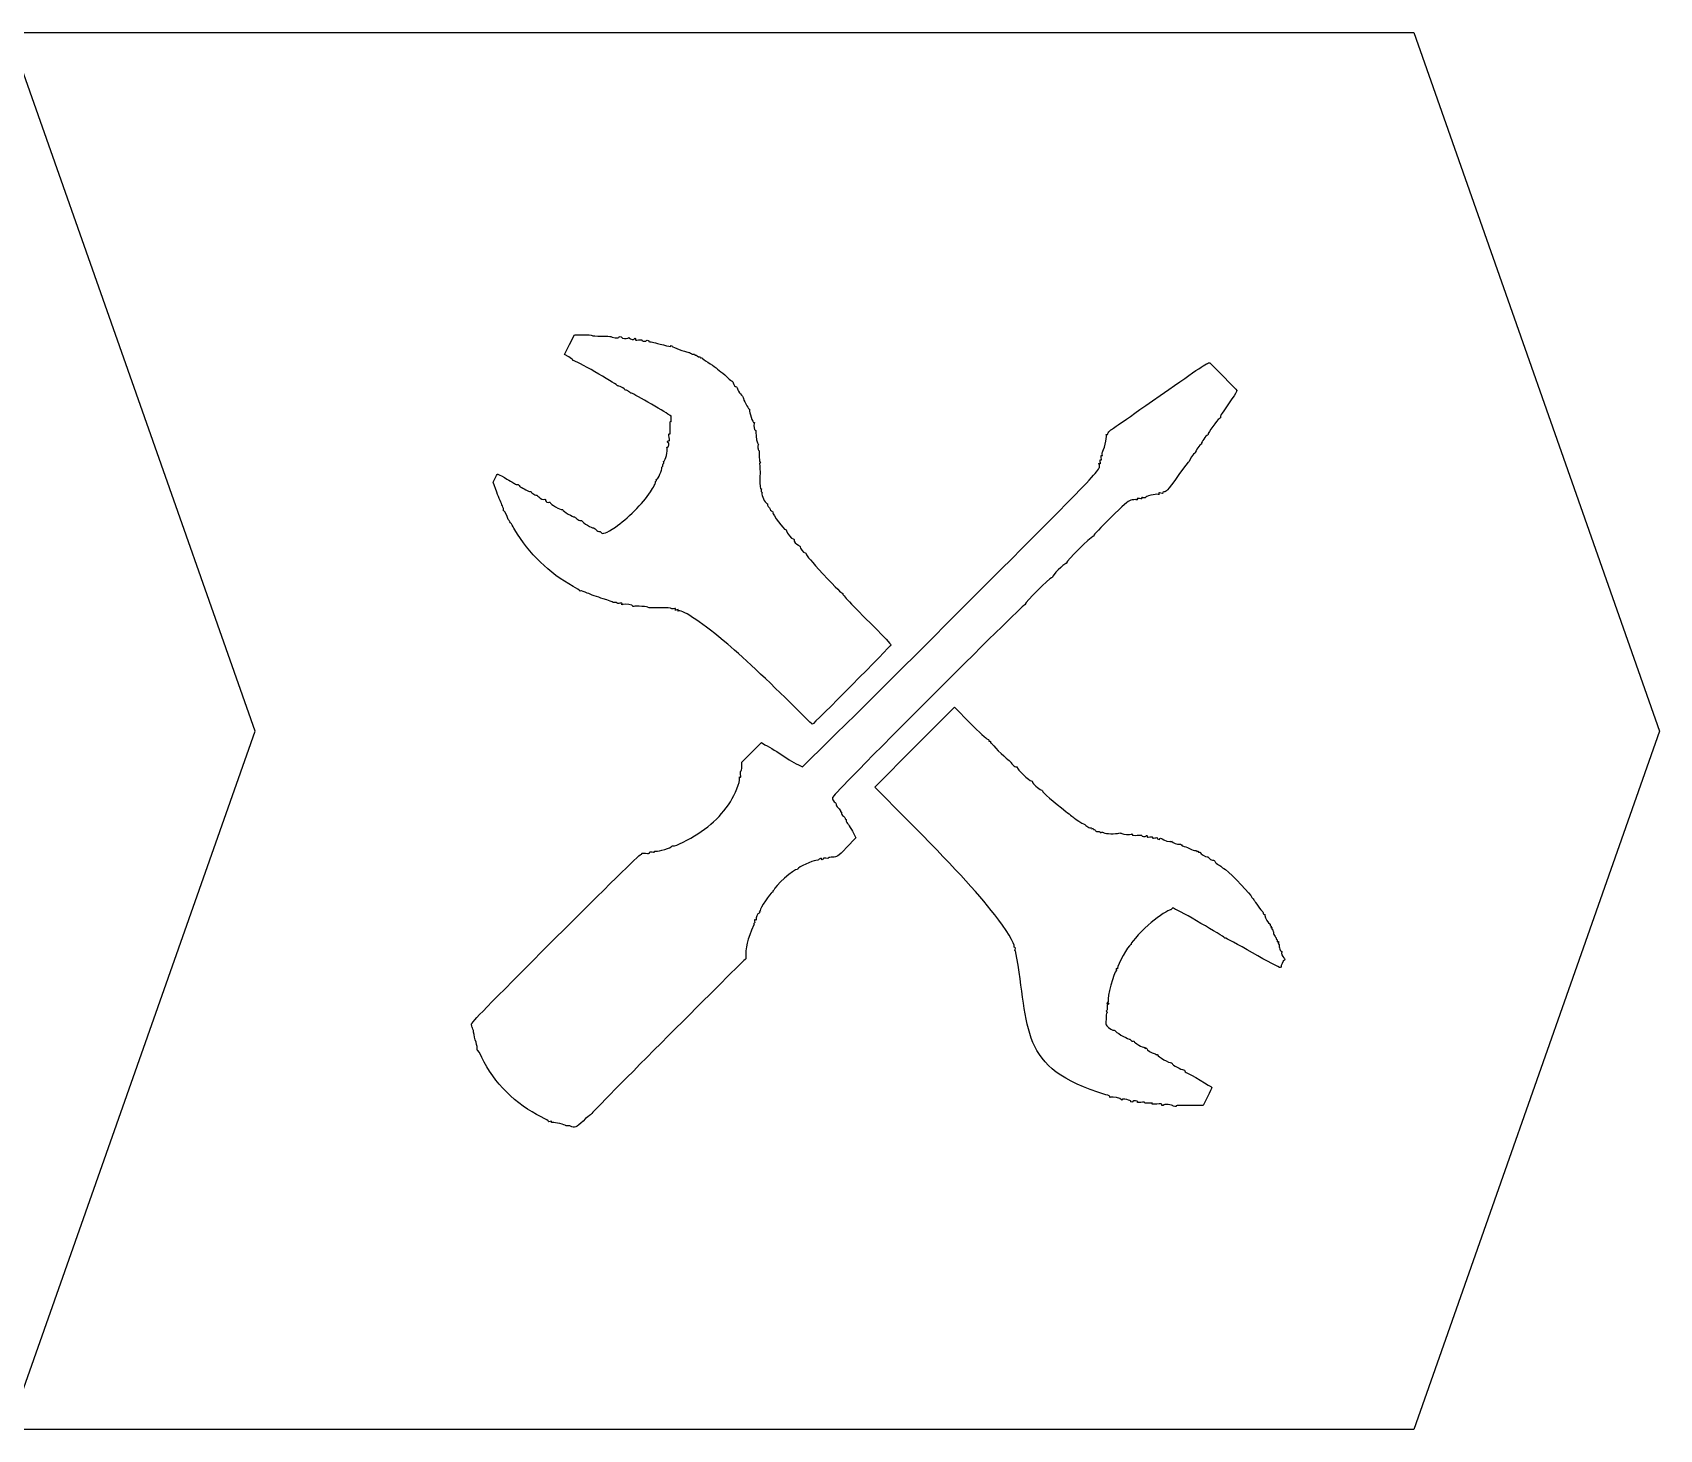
# Model space of a CAD drawing. Extents: x 13 to 404, y 38 to 269.
# Drawn here: x 272.5 to 358, y 117.3 to 190.7 of the extents above; entities that cross this region are included whole.
import ezdxf

# ---------------------------------------------------------------- set-up
doc = ezdxf.new("R2010")
doc.units = 0
doc.layers.add('Calque_1', color=7, linetype='CONTINUOUS')

msp = doc.modelspace()

# ---------------------------------------------------------------- linework, layer by layer
at = {"layer": 'Calque_1', "color": 5}
msp.add_lwpolyline([(345.08748, 117.32513), (271.32286, 117.32513), (284.22936, 154.01808), (271.32287, 190.71105), (345.08748, 190.71105), (357.99397, 154.01808)], close=True, dxfattribs=at)
at = {"layer": 'Calque_1', "color": 1}
for points in [[(300.70393, 173.67517), (300.49172, 173.79953), (300.75181, 174.31814), (301.0119, 174.83674), (301.45976, 174.83674)], [(296.92953, 166.55871), (296.73114, 167.08826), (296.83523, 167.29463)], [(312.80911, 155.04192), (312.80862, 155.04147)], [(318.45026, 149.38743), (316.77718, 151.07294), (318.86966, 153.16738), (320.96216, 155.26182), (321.79524, 154.42557)], [(309.79432, 152.13998), (309.79432, 152.37549), (310.31228, 152.89509), (310.83023, 153.41469), (311.00157, 153.29827)], [(315.71416, 148.54842), (315.79146, 148.39763), (315.29767, 147.89583)], [(332.44167, 134.33161), (332.44191, 134.33232)], [(334.25884, 134.80077), (334.0323, 134.33971), (333.31269, 134.34971)], [(300.80605, 133.25057), (300.80502, 133.25066)]]:
    msp.add_lwpolyline(points, dxfattribs=at)
for points in [[(301.45976, 174.83674), (301.70607, 174.83674), (301.91845, 174.81914), (301.93169, 174.79774)], [(301.93169, 174.79774), (301.94489, 174.77624), (302.16519, 174.76074), (302.42115, 174.76324)], [(302.42115, 174.76324), (302.67711, 174.76524), (302.89722, 174.75324), (302.91027, 174.73654)], [(302.91027, 174.73654), (302.95107, 174.68324), (303.33758, 174.64624), (303.33758, 174.69574)], [(303.33758, 174.69574), (303.33758, 174.75574), (303.46733, 174.75574), (303.48794, 174.69572)], [(303.48794, 174.69572), (303.51144, 174.62732), (303.73155, 174.60362), (303.80413, 174.66162)], [(303.80413, 174.66162), (303.84683, 174.69572), (303.87743, 174.69622), (303.89903, 174.66362)], [(303.89903, 174.66362), (303.94173, 174.59872), (304.14468, 174.54951), (304.14468, 174.60412)], [(304.14468, 174.60412), (304.14468, 174.62772), (304.16728, 174.64712), (304.19498, 174.64712)], [(304.21148, 174.59242), (304.18708, 174.55302), (304.23288, 174.54512), (304.37486, 174.56412)], [(304.19498, 174.64712), (304.22258, 174.64712), (304.22998, 174.62252), (304.21148, 174.59242)], [(304.37486, 174.56412), (304.48332, 174.57862), (304.5616, 174.57312), (304.5488, 174.55292)], [(304.5488, 174.55292), (304.536, 174.53222), (304.5883, 174.50602), (304.66498, 174.49482)], [(304.66498, 174.49482), (304.74168, 174.48352), (304.79361, 174.49182), (304.78039, 174.51322)], [(304.78039, 174.51322), (304.76719, 174.53462), (304.78939, 174.55212), (304.83039, 174.55212)], [(304.83039, 174.55212), (304.87109, 174.55212), (304.90439, 174.53422), (304.90439, 174.51252)], [(304.90439, 174.51252), (304.90439, 174.49082), (304.93109, 174.47092), (304.96369, 174.46852)], [(304.96369, 174.46852), (305.04729, 174.46152), (305.1998, 174.42562), (305.67468, 174.29716)], [(300.91615, 173.50253), (300.91615, 173.52913), (300.82065, 173.60677), (300.70393, 173.67517)], [(300.95625, 173.47913), (300.93415, 173.46543), (300.91615, 173.47613), (300.91615, 173.50253)], [(303.23066, 172.1887), (303.14876, 172.29421), (301.00602, 173.50989), (300.95625, 173.47913)], [(305.67468, 174.29716), (305.90252, 174.23556), (306.07752, 174.20356), (306.06359, 174.22616)], [(306.06359, 174.22616), (306.04959, 174.24876), (306.05859, 174.26716), (306.08459, 174.26716)], [(306.08459, 174.26716), (306.10999, 174.26716), (306.13799, 174.24816), (306.14679, 174.22486)], [(306.14679, 174.22486), (306.16499, 174.17606), (306.82805, 173.9291), (306.96976, 173.91829)], [(306.96976, 173.91829), (307.02196, 173.91429), (307.09417, 173.88309), (307.13019, 173.84899)], [(307.13019, 173.84899), (307.16619, 173.81479), (307.22489, 173.79809), (307.26075, 173.81189)], [(307.26075, 173.81189), (307.29655, 173.82569), (307.32585, 173.81262), (307.32585, 173.78289)], [(307.32585, 173.78289), (307.32585, 173.75329), (307.33905, 173.74229), (307.35525, 173.75839)], [(307.35525, 173.75839), (307.37135, 173.77449), (307.41595, 173.75639), (307.45405, 173.71839)], [(307.45405, 173.71839), (307.49225, 173.68019), (307.54305, 173.66119), (307.5671, 173.67599)], [(307.5671, 173.67599), (307.5911, 173.69079), (307.6108, 173.67899), (307.6108, 173.64989)], [(307.6108, 173.64989), (307.6108, 173.62069), (307.6322, 173.60999), (307.6583, 173.62619)], [(307.6583, 173.62619), (307.6844, 173.64229), (307.7058, 173.63619), (307.7058, 173.61149)], [(307.7058, 173.61149), (307.7058, 173.58729), (307.84429, 173.48647), (308.01357, 173.38747)], [(308.01357, 173.38747), (308.18285, 173.28847), (308.35911, 173.1733), (308.40527, 173.13152)], [(308.40527, 173.13152), (308.45137, 173.08972), (308.58484, 172.98098), (308.70172, 172.88982)], [(308.70172, 172.88982), (308.8186, 172.79872), (308.98502, 172.64929), (309.07155, 172.55789)], [(332.22102, 171.95863), (333.95442, 173.17307), (334.31424, 173.40712), (334.37296, 173.35839)], [(334.37296, 173.35839), (334.51158, 173.24334), (335.78989, 171.93922), (335.8033, 171.89917)], [(303.28996, 172.1461), (303.28996, 172.1275), (303.26326, 172.1467), (303.23066, 172.1887)], [(303.47988, 172.083), (303.37542, 172.1363), (303.28996, 172.1647), (303.28996, 172.1461)], [(303.66979, 171.9368), (303.66979, 171.9639), (303.58439, 172.0297), (303.47988, 172.083)], [(303.71549, 171.9157), (303.69039, 171.9001), (303.66979, 171.9097), (303.66979, 171.9368)], [(303.85002, 171.8591), (303.80122, 171.9057), (303.74065, 171.9312), (303.71549, 171.9157)], [(304.00605, 171.7599), (303.96905, 171.7679), (303.89885, 171.8125), (303.85002, 171.8591)], [(305.99623, 170.60293), (305.99623, 170.64843), (304.13009, 171.73329), (304.00605, 171.7599)], [(309.07155, 172.55789), (309.15805, 172.46649), (309.25269, 172.39171), (309.28182, 172.39171)], [(309.28182, 172.39171), (309.31092, 172.39171), (309.34042, 172.35331), (309.34732, 172.30631)], [(309.34732, 172.30631), (309.36322, 172.19835), (309.46175, 172.07705), (309.50961, 172.10663)], [(309.50961, 172.10663), (309.52961, 172.11893), (309.55801, 172.07063), (309.57271, 171.99928)], [(309.57271, 171.99928), (309.58741, 171.92788), (309.65951, 171.80458), (309.7328, 171.72525)], [(329.17873, 169.83493), (329.37613, 169.9663), (329.70111, 170.19315), (332.22102, 171.95863)], [(335.8033, 171.89917), (335.8113, 171.87667), (335.69332, 171.68134), (335.54217, 171.46506)], [(309.7328, 171.72525), (309.8061, 171.64585), (309.86651, 171.56045), (309.86705, 171.53533)], [(309.86705, 171.53533), (309.86905, 171.44373), (310.12724, 170.94364), (310.17255, 170.94364)], [(310.17255, 170.94364), (310.19815, 170.94364), (310.20875, 170.91654), (310.19595, 170.88324)], [(335.54217, 171.46506), (334.99062, 170.67588), (334.92958, 170.57977), (334.94688, 170.52785)], [(306.04373, 170.58733), (306.01763, 170.57123), (305.99623, 170.57833), (305.99623, 170.60293)], [(306.03363, 169.96667), (306.02043, 170.17254), (306.02763, 170.30565), (306.04993, 170.27035)], [(306.09053, 170.4121), (306.09088, 170.53655), (306.07273, 170.60519), (306.04373, 170.58733)], [(306.04993, 170.27035), (306.07503, 170.23075), (306.09013, 170.28335), (306.09053, 170.4121)], [(310.19595, 170.88324), (310.16325, 170.79814), (310.3877, 170.17625), (310.43541, 170.21957)], [(310.44441, 170.17157), (310.40811, 170.07045), (310.45671, 169.79695), (310.50561, 169.82718)], [(310.43541, 170.21957), (310.45691, 170.23917), (310.46111, 170.21757), (310.44441, 170.17157)], [(334.86718, 170.42289), (334.76551, 170.36849), (334.26437, 169.66407), (334.28322, 169.60206)], [(334.94688, 170.52785), (334.95688, 170.49885), (334.92068, 170.45155), (334.86718, 170.42289)], [(305.90123, 169.21041), (305.90123, 169.25651), (305.92323, 169.27361), (305.95623, 169.25331)], [(305.94013, 169.15761), (305.91873, 169.14441), (305.90123, 169.16811), (305.90123, 169.21041)], [(305.95623, 169.25331), (305.99643, 169.22841), (306.00293, 169.27941), (305.98053, 169.44287)], [(305.98053, 169.44287), (305.95863, 169.60323), (305.96503, 169.65703), (306.00353, 169.63327)], [(306.00353, 169.63327), (306.04233, 169.60927), (306.05063, 169.70147), (306.03363, 169.96667)], [(310.50561, 169.82718), (310.52481, 169.83908), (310.53951, 169.79068), (310.53841, 169.71958)], [(310.53841, 169.71958), (310.53441, 169.45418), (310.59581, 169.12491), (310.65707, 169.08608)], [(328.73643, 168.67393), (328.79743, 168.69873), (328.97923, 169.4563), (328.94532, 169.54464)], [(328.94532, 169.54464), (328.92302, 169.60284), (328.93022, 169.61864), (328.96832, 169.59514)], [(328.96832, 169.59514), (329.00292, 169.57374), (329.02402, 169.59314), (329.02442, 169.64674)], [(329.02442, 169.64674), (329.02477, 169.69404), (329.09422, 169.77866), (329.17873, 169.83493)], [(334.25462, 169.56646), (334.19572, 169.56646), (333.91262, 169.15657), (333.94746, 169.12173)], [(334.28322, 169.60206), (334.28922, 169.58256), (334.27622, 169.56646), (334.25462, 169.56646)], [(305.71559, 168.19894), (305.78429, 168.22184), (305.91075, 168.74975), (305.87473, 168.86325)], [(305.87473, 168.86325), (305.85573, 168.92305), (305.86203, 168.94985), (305.89083, 168.93195)], [(305.89083, 168.93195), (305.91683, 168.91595), (305.94733, 168.96545), (305.95853, 169.04221)], [(305.95853, 169.04221), (305.96983, 169.11891), (305.96153, 169.17083), (305.94013, 169.15761)], [(310.66927, 169.04518), (310.63957, 169.04475), (310.62697, 168.98478), (310.63907, 168.90202)], [(310.63907, 168.90202), (310.65057, 168.82372), (310.67477, 168.75958), (310.69277, 168.75958)], [(310.65707, 169.08608), (310.69187, 169.06398), (310.69737, 169.04558), (310.66927, 169.04518)], [(310.69277, 168.75958), (310.71077, 168.75958), (310.71967, 168.63821), (310.71247, 168.48987)], [(310.71247, 168.48987), (310.70447, 168.34153), (310.72267, 168.19197), (310.75127, 168.15752)], [(328.64913, 168.25735), (328.69083, 168.23165), (328.69783, 168.26335), (328.67553, 168.37443)], [(328.67553, 168.37443), (328.65393, 168.48248), (328.66083, 168.51689), (328.69933, 168.49308)], [(328.69933, 168.49308), (328.73593, 168.47048), (328.74513, 168.49213), (328.72743, 168.55968)], [(328.72743, 168.55968), (328.71303, 168.61468), (328.71693, 168.66614), (328.73643, 168.67393)], [(333.58815, 168.61685), (333.53865, 168.61685), (333.27175, 168.22829), (333.28655, 168.17767)], [(333.61895, 168.65245), (333.62495, 168.63285), (333.60995, 168.61685), (333.58815, 168.61685)], [(333.92846, 169.09163), (333.87326, 169.09163), (333.60277, 168.70776), (333.61895, 168.65245)], [(333.94746, 169.12173), (333.96396, 169.10523), (333.95546, 169.09163), (333.92846, 169.09163)], [(296.83523, 167.29463), (296.89243, 167.40814), (296.94554, 167.50806), (296.95313, 167.51669)], [(296.95313, 167.51669), (296.96113, 167.52569), (297.05958, 167.48019), (297.17283, 167.41657)], [(305.32935, 167.24004), (305.39585, 167.24004), (305.62656, 167.76238), (305.59569, 167.84284)], [(305.59569, 167.84284), (305.58259, 167.87694), (305.59496, 167.90474), (305.62299, 167.90474)], [(305.62299, 167.90474), (305.65109, 167.90474), (305.66179, 167.93684), (305.64669, 167.97594)], [(305.64669, 167.97594), (305.63169, 168.01514), (305.64169, 168.04714), (305.67039, 168.04714)], [(305.67039, 168.04714), (305.69849, 168.04714), (305.70969, 168.07784), (305.69539, 168.11534)], [(305.69539, 168.11534), (305.68099, 168.15284), (305.68939, 168.19044), (305.71559, 168.19894)], [(310.74727, 168.09482), (310.71577, 168.09482), (310.70657, 168.06982), (310.72637, 168.03782)], [(310.72637, 168.03782), (310.74577, 168.00652), (310.75707, 167.69503), (310.75147, 167.34569)], [(310.75127, 168.15752), (310.78937, 168.11162), (310.78817, 168.09482), (310.74727, 168.09482)], [(320.76321, 159.85864), (328.83361, 167.92622), (328.66921, 167.75411), (328.56483, 168.02615)], [(328.56483, 168.02615), (328.54113, 168.08805), (328.54903, 168.10005), (328.59503, 168.07165)], [(328.59503, 168.07165), (328.64333, 168.04175), (328.65013, 168.06265), (328.62493, 168.16275)], [(328.62493, 168.16275), (328.60123, 168.25725), (328.60773, 168.283), (328.64913, 168.25735)], [(333.04609, 167.8928), (332.17573, 166.66503), (332.13678, 166.61624), (332.0061, 166.59011)], [(333.25985, 168.14207), (333.23945, 168.14207), (333.14328, 168.0299), (333.04609, 167.8928)], [(333.28655, 168.17767), (333.29255, 168.15807), (333.27955, 168.14207), (333.25985, 168.14207)], [(297.17283, 167.41657), (297.63851, 167.15465), (297.74628, 167.0921), (297.85801, 167.01889)], [(297.85801, 167.01889), (297.92251, 166.97669), (297.98861, 166.95559), (298.00503, 166.97199)], [(298.00503, 166.97199), (298.02143, 166.98839), (298.06473, 166.95929), (298.10123, 166.90729)], [(298.10123, 166.90729), (298.13773, 166.85529), (298.18823, 166.81269), (298.21333, 166.81269)], [(298.21333, 166.81269), (298.23853, 166.81269), (298.34291, 166.75729), (298.4453, 166.6895)], [(298.4453, 166.6895), (298.54768, 166.6217), (298.65405, 166.58027), (298.68167, 166.5973)], [(304.99339, 166.57363), (305.15459, 166.82076), (305.27594, 167.05044), (305.26305, 167.08404)], [(305.26305, 167.08404), (305.25015, 167.11764), (305.26105, 167.14504), (305.28835, 167.14504)], [(305.28835, 167.14504), (305.31525, 167.14504), (305.32395, 167.16644), (305.30785, 167.19254)], [(305.30785, 167.19254), (305.29175, 167.21864), (305.30085, 167.24004), (305.32935, 167.24004)], [(310.75147, 167.34569), (310.74347, 166.88111), (310.75647, 166.71948), (310.79537, 166.74389)], [(310.79537, 166.74389), (310.83237, 166.76679), (310.83927, 166.74589), (310.81727, 166.67639)], [(310.81727, 166.67639), (310.79867, 166.61779), (310.80587, 166.57548), (310.83447, 166.57548)], [(297.21951, 165.84947), (297.16911, 165.94827), (297.03865, 166.26744), (296.92953, 166.55871)], [(297.28271, 165.62395), (297.29831, 165.64915), (297.26981, 165.75065), (297.21951, 165.84947)], [(298.68167, 166.5973), (298.70927, 166.6144), (298.73187, 166.6063), (298.73187, 166.5793)], [(298.73187, 166.5793), (298.73187, 166.5523), (298.79597, 166.4971), (298.8743, 166.45657)], [(298.8743, 166.45657), (298.9526, 166.41607), (299.01674, 166.39317), (299.01674, 166.40567)], [(299.01674, 166.40567), (299.01674, 166.41817), (299.06914, 166.37607), (299.13328, 166.31197)], [(299.13328, 166.31197), (299.23579, 166.20946), (299.33721, 166.17105), (299.45593, 166.1898)], [(299.45593, 166.1898), (299.47553, 166.1928), (299.49153, 166.1657), (299.49153, 166.1293)], [(299.49153, 166.1293), (299.49153, 166.0551), (299.61944, 165.99093), (299.68574, 166.0319)], [(299.68574, 166.0319), (299.70944, 166.0466), (299.72894, 166.0389), (299.72894, 166.0151)], [(299.72894, 166.0151), (299.72894, 165.9491), (300.29158, 165.61572), (300.34608, 165.64941)], [(303.15659, 164.73327), (303.75891, 165.13399), (304.61161, 165.98835), (304.99339, 166.57363)], [(310.85667, 166.50528), (310.82367, 166.41908), (311.01653, 166.00759), (311.10607, 165.97323)], [(310.83447, 166.57548), (310.86147, 166.57548), (310.87157, 166.54388), (310.85667, 166.50528)], [(311.10607, 165.97323), (311.14177, 165.95953), (311.15957, 165.92993), (311.14577, 165.90753)], [(311.14577, 165.90753), (311.13187, 165.88513), (311.16227, 165.82503), (311.21337, 165.77402)], [(311.21337, 165.77402), (311.26437, 165.72302), (311.29537, 165.67055), (311.28227, 165.65743)], [(330.2216, 166.13596), (330.05945, 166.08776), (329.8577, 165.91316), (329.14504, 165.20425)], [(330.5118, 166.16656), (330.462, 166.18246), (330.33134, 166.16856), (330.2216, 166.13596)], [(330.5654, 166.19776), (330.5921, 166.15456), (330.577, 166.14586), (330.5118, 166.16656)], [(330.68051, 166.22726), (330.56471, 166.25046), (330.5372, 166.24336), (330.5654, 166.19776)], [(330.79951, 166.25056), (330.82281, 166.21276), (330.78771, 166.20586), (330.68051, 166.22726)], [(330.89611, 166.27166), (330.80531, 166.29446), (330.7763, 166.28816), (330.79951, 166.25056)], [(330.99882, 166.28286), (331.01462, 166.25746), (330.97162, 166.25266), (330.89611, 166.27166)], [(331.66349, 166.44821), (331.55786, 166.48871), (330.96303, 166.34078), (330.99882, 166.28286)], [(331.70709, 166.47911), (331.73529, 166.43341), (331.72359, 166.42511), (331.66349, 166.44821)], [(331.79819, 166.50901), (331.69778, 166.53411), (331.67716, 166.52741), (331.70709, 166.47911)], [(331.901, 166.52001), (331.9166, 166.49481), (331.8734, 166.49011), (331.79819, 166.50901)], [(332.0061, 166.59011), (331.9335, 166.57561), (331.88618, 166.54411), (331.901, 166.52001)], [(297.29741, 165.57805), (297.27381, 165.57805), (297.26711, 165.59865), (297.28271, 165.62395)], [(297.49921, 165.18635), (297.50321, 165.25945), (297.33886, 165.57805), (297.29741, 165.57805)], [(297.57191, 165.06766), (297.53091, 165.11326), (297.49811, 165.16676), (297.49921, 165.18635)], [(297.8783, 164.59336), (297.75081, 164.80852), (297.61294, 165.02195), (297.57191, 165.06766)], [(300.34608, 165.64941), (300.37228, 165.66551), (300.39368, 165.65841), (300.39368, 165.63401)], [(300.39368, 165.63401), (300.39368, 165.58331), (300.96488, 165.23145), (300.99627, 165.26285)], [(300.99627, 165.26285), (301.00747, 165.27405), (301.06977, 165.23015), (301.13459, 165.16535)], [(301.13459, 165.16535), (301.19939, 165.10055), (301.28186, 165.05866), (301.3177, 165.07245)], [(301.3177, 165.07245), (301.3536, 165.08625), (301.3935, 165.06945), (301.4065, 165.03605)], [(301.4065, 165.03605), (301.4331, 164.96675), (301.95824, 164.65795), (301.99203, 164.69173)], [(311.28227, 165.65743), (311.26917, 165.64433), (311.30367, 165.60943), (311.35877, 165.57983)], [(311.35877, 165.57983), (311.41397, 165.55033), (311.44807, 165.50823), (311.43457, 165.48643)], [(311.43457, 165.48643), (311.39437, 165.42143), (312.01264, 164.58143), (312.08954, 164.59661)], [(329.14504, 165.20425), (328.66269, 164.72442), (328.27248, 164.30876), (328.27793, 164.28056)], [(300.93957, 161.61176), (299.6761, 162.3088), (298.62578, 163.33178), (297.8783, 164.59336)], [(301.99203, 164.69173), (302.00413, 164.70383), (302.06973, 164.66193), (302.13791, 164.59873)], [(302.13791, 164.59873), (302.20611, 164.53553), (302.28492, 164.49157), (302.31302, 164.50103)], [(302.31302, 164.50103), (302.34112, 164.51003), (302.38752, 164.48653), (302.41609, 164.44783)], [(302.41609, 164.44783), (302.49549, 164.34013), (302.66243, 164.40443), (303.15659, 164.73327)], [(312.08954, 164.59661), (312.11314, 164.60161), (312.13834, 164.56921), (312.14574, 164.52531)], [(312.14574, 164.52531), (312.16444, 164.41444), (312.41694, 164.10653), (312.48909, 164.10653)], [(312.48909, 164.10653), (312.52169, 164.10653), (312.54389, 164.09053), (312.53839, 164.07093)], [(312.53839, 164.07093), (312.51689, 163.99493), (312.65499, 163.81492), (312.76788, 163.77201)], [(328.22723, 164.22716), (328.14133, 164.22416), (326.83891, 162.92682), (326.85236, 162.85771)], [(328.27793, 164.28056), (328.28393, 164.25236), (328.26053, 164.22836), (328.22723, 164.22716)], [(312.76788, 163.77201), (312.83318, 163.74721), (312.87504, 163.70831), (312.86098, 163.68551)], [(312.86098, 163.68551), (312.83098, 163.63691), (313.0484, 163.37062), (313.11807, 163.37062)], [(313.11807, 163.37062), (313.14427, 163.37062), (313.16817, 163.34922), (313.17117, 163.32312)], [(313.17117, 163.32312), (313.18017, 163.24532), (313.47224, 162.90025), (314.05576, 162.27859)], [(326.80676, 162.81161), (326.73476, 162.82551), (326.07545, 162.15799), (326.10848, 162.10453)], [(326.85236, 162.85771), (326.85836, 162.82631), (326.83796, 162.80561), (326.80676, 162.81161)], [(301.28785, 161.39011), (301.27885, 161.41121), (301.12236, 161.51091), (300.93957, 161.61176)], [(314.05576, 162.27859), (314.818, 161.46652), (315.02658, 161.25778), (315.07573, 161.25778)], [(326.06128, 162.06463), (325.96788, 162.06463), (324.64578, 160.74205), (324.68147, 160.68429)], [(326.10848, 162.10453), (326.12208, 162.08263), (326.10048, 162.06463), (326.06128, 162.06463)], [(301.34175, 161.37531), (301.32085, 161.36241), (301.29655, 161.36831), (301.28785, 161.39011)], [(301.68192, 161.26419), (301.51573, 161.33819), (301.36266, 161.38823), (301.34175, 161.37531)], [(302.50633, 160.96933), (302.21907, 161.05743), (301.84809, 161.19015), (301.68192, 161.26419)], [(303.04274, 160.77717), (303.03474, 160.79477), (302.79358, 160.8812), (302.50633, 160.96933)], [(303.14957, 160.76917), (303.09857, 160.75587), (303.05057, 160.75917), (303.04274, 160.77717)], [(303.24217, 160.74867), (303.24217, 160.77327), (303.20047, 160.78257), (303.14957, 160.76917)], [(303.39135, 160.72577), (303.30935, 160.71367), (303.24217, 160.72377), (303.24217, 160.74867)], [(303.50226, 160.68567), (303.53146, 160.73307), (303.50526, 160.74247), (303.39135, 160.72577)], [(303.54906, 160.65647), (303.48656, 160.63257), (303.47416, 160.64037), (303.50226, 160.68567)], [(304.06437, 160.57847), (304.10177, 160.63897), (303.67261, 160.70393), (303.54906, 160.65647)], [(315.09713, 161.22668), (315.06163, 161.19118), (315.5169, 160.71111), (316.76239, 159.47086)], [(315.07573, 161.25778), (315.10453, 161.25778), (315.11413, 161.24378), (315.09713, 161.22668)], [(324.68147, 160.68429), (324.69647, 160.66009), (324.67647, 160.64029), (324.63797, 160.64029)], [(304.12007, 160.56207), (304.06537, 160.54107), (304.04497, 160.54707), (304.06437, 160.57847)], [(304.88354, 160.50307), (304.91074, 160.54697), (304.21964, 160.60027), (304.12007, 160.56207)], [(305.47821, 160.49057), (305.14121, 160.48157), (304.8736, 160.48657), (304.88354, 160.50307)], [(306.09093, 160.46157), (306.09093, 160.48927), (305.85033, 160.50067), (305.47821, 160.49057)], [(306.21669, 160.43997), (306.14749, 160.42677), (306.09093, 160.43597), (306.09093, 160.46157)], [(306.30569, 160.40457), (306.33279, 160.44837), (306.30969, 160.45767), (306.21669, 160.43997)], [(306.37579, 160.37907), (306.29669, 160.35397), (306.27849, 160.36057), (306.30569, 160.40457)], [(306.44519, 160.35237), (306.47329, 160.39787), (306.45589, 160.40447), (306.37579, 160.37907)], [(306.49079, 160.32357), (306.43089, 160.30057), (306.41819, 160.30867), (306.44519, 160.35237)], [(309.0584, 158.57723), (307.80886, 159.63868), (306.68966, 160.39988), (306.49079, 160.32357)], [(312.97547, 152.14166), (316.03969, 155.12042), (318.27705, 157.37382), (320.76321, 159.85864)], [(324.63797, 160.64029), (324.59907, 160.64029), (322.32017, 158.39181), (319.57375, 155.64367)], [(316.76239, 159.47086), (317.23896, 158.99629), (317.62888, 158.57985), (317.62888, 158.54545)], [(312.80862, 155.04147), (311.55179, 156.30676), (309.91891, 157.84626), (309.0584, 158.57723)], [(317.62888, 158.54545), (317.62888, 158.48795), (313.55523, 154.37339), (313.49829, 154.37339)], [(319.57375, 155.64367), (315.75003, 151.81756), (314.57641, 150.61668), (314.56385, 150.51744)], [(313.49829, 154.37339), (313.48439, 154.37339), (313.17435, 154.67423), (312.80911, 155.04192)], [(321.79524, 154.42557), (322.25342, 153.96565), (322.66239, 153.58834), (322.70405, 153.58712)], [(311.00157, 153.29827), (311.63193, 152.9968), (312.45483, 152.32803), (312.97547, 152.14166)], [(322.70405, 153.58712), (322.74575, 153.58617), (322.77445, 153.55922), (322.76795, 153.52782)], [(322.76795, 153.52782), (322.76095, 153.49642), (322.78275, 153.47602), (322.81545, 153.48252)], [(322.81545, 153.48252), (322.84805, 153.48952), (322.86945, 153.46772), (322.86295, 153.43502)], [(322.86295, 153.43502), (322.85595, 153.40232), (322.86695, 153.38102), (322.88665, 153.38752)], [(322.88665, 153.38752), (322.90615, 153.39452), (322.92225, 153.38352), (322.92225, 153.36512)], [(322.92225, 153.36512), (322.92225, 153.31172), (323.56541, 152.66892), (323.77212, 152.5158)], [(309.74982, 151.90448), (309.77432, 151.90448), (309.79432, 152.01046), (309.79432, 152.13998)], [(323.77212, 152.5158), (323.87397, 152.4403), (323.94425, 152.37864), (323.92831, 152.37864)], [(323.92831, 152.37864), (323.91241, 152.37864), (323.95731, 152.31784), (324.02801, 152.24364)], [(324.02801, 152.24364), (324.09881, 152.16944), (324.18691, 152.11961), (324.22384, 152.13301)], [(324.25954, 152.10641), (324.22324, 152.04761), (324.92016, 151.37849), (325.00087, 151.39457)], [(324.22384, 152.13301), (324.26354, 152.14741), (324.27814, 152.13701), (324.25954, 152.10641)], [(309.53729, 150.97263), (309.65256, 151.25538), (309.6979, 151.42849), (309.67772, 151.50886)], [(309.67772, 151.50886), (309.65632, 151.59416), (309.66392, 151.61768), (309.70482, 151.59246)], [(309.70482, 151.59246), (309.74672, 151.56666), (309.75422, 151.60296), (309.73352, 151.73092)], [(309.73352, 151.73092), (309.71782, 151.82722), (309.72452, 151.90448), (309.74982, 151.90448)], [(325.00087, 151.39457), (325.03037, 151.40057), (325.05547, 151.37827), (325.05667, 151.34527)], [(325.05667, 151.34527), (325.05967, 151.26767), (325.40939, 150.94662), (325.50661, 150.93235)], [(307.49144, 148.61678), (308.45721, 149.23831), (309.16029, 150.04793), (309.53729, 150.97263)], [(314.56385, 150.51744), (314.55225, 150.42624), (314.57945, 150.36265), (314.65565, 150.30273)], [(325.50661, 150.93235), (325.54761, 150.92635), (325.58111, 150.89775), (325.58111, 150.86875)], [(325.58111, 150.86875), (325.58111, 150.80795), (326.19449, 150.27303), (326.81557, 149.79214)], [(314.65565, 150.30273), (314.71515, 150.25593), (314.75624, 150.19486), (314.74695, 150.16701)], [(314.74695, 150.16701), (314.73795, 150.13921), (314.78885, 150.05392), (314.86069, 149.97758)], [(314.86069, 149.97758), (314.93259, 149.90128), (314.98647, 149.82275), (314.9806, 149.80316)], [(314.9806, 149.80316), (314.9746, 149.78356), (314.9906, 149.76756), (315.0159, 149.76756)], [(315.0159, 149.76756), (315.0412, 149.76756), (315.0505, 149.73816), (315.0368, 149.70206)], [(315.0368, 149.70206), (315.0229, 149.66606), (315.0657, 149.5941), (315.1316, 149.54219)], [(315.1316, 149.54219), (315.1976, 149.49029), (315.23806, 149.4343), (315.2216, 149.41778)], [(326.81557, 149.79214), (327.05059, 149.61017), (327.25356, 149.4498), (327.26662, 149.43577)], [(315.2216, 149.41778), (315.2051, 149.40128), (315.2176, 149.38768), (315.2498, 149.38768)], [(315.2498, 149.38768), (315.2818, 149.38768), (315.2939, 149.36498), (315.2768, 149.33718)], [(315.2768, 149.33718), (315.2596, 149.30948), (315.27751, 149.25068), (315.3166, 149.20661)], [(315.3166, 149.20661), (315.3908, 149.12291), (315.5821, 148.80618), (315.71416, 148.54842)], [(323.07943, 144.36656), (322.14404, 145.56272), (320.80315, 147.01707), (318.45026, 149.38743)], [(327.26662, 149.43577), (327.31402, 149.38487), (327.69125, 149.15105), (327.74576, 149.13882)], [(327.74576, 149.13882), (327.77656, 149.13182), (327.85618, 149.07742), (327.92278, 149.01773)], [(327.92278, 149.01773), (327.98928, 148.95803), (328.07194, 148.91993), (328.10628, 148.93313)], [(328.10628, 148.93313), (328.14068, 148.94633), (328.16878, 148.93513), (328.16878, 148.90823)], [(328.16878, 148.90823), (328.16878, 148.88133), (328.19018, 148.87263), (328.21628, 148.88873)], [(328.21628, 148.88873), (328.24238, 148.90483), (328.26378, 148.89473), (328.26378, 148.86503)], [(328.26378, 148.86503), (328.26378, 148.83583), (328.28298, 148.82373), (328.30628, 148.83813)], [(328.30628, 148.83813), (328.32968, 148.85253), (328.36198, 148.82913), (328.37808, 148.78813)], [(328.37808, 148.78813), (328.39658, 148.73983), (328.44198, 148.72083), (328.50176, 148.73653)], [(328.50176, 148.73653), (328.55366, 148.75013), (328.59616, 148.73953), (328.59616, 148.71313)], [(328.59616, 148.71313), (328.59616, 148.68663), (328.63086, 148.67843), (328.67346, 148.69463)], [(328.67346, 148.69463), (328.71586, 148.71093), (328.7802, 148.69963), (328.81626, 148.66983)], [(305.29213, 147.7022), (305.41336, 147.6718), (306.10408, 147.88472), (306.12928, 147.96028)], [(306.12928, 147.96028), (306.13828, 147.98538), (306.17288, 147.99498), (306.20738, 147.98168)], [(306.20738, 147.98168), (306.28428, 147.95218), (307.03787, 148.32489), (307.49144, 148.61678)], [(315.29767, 147.89583), (314.80817, 147.39836), (314.80196, 147.39402), (314.57837, 147.39377)], [(328.81626, 148.66983), (328.88236, 148.61493), (329.44631, 148.60513), (329.60744, 148.65603)], [(329.60744, 148.65603), (329.65444, 148.67083), (329.72371, 148.65698), (329.76148, 148.62593)], [(329.76148, 148.62593), (329.83248, 148.56693), (330.17356, 148.55173), (330.25771, 148.60373)], [(330.25771, 148.60373), (330.28401, 148.61993), (330.30541, 148.60873), (330.30541, 148.57703)], [(330.30541, 148.57703), (330.30541, 148.53803), (330.38461, 148.52743), (330.56431, 148.54243)], [(330.56431, 148.54243), (330.7067, 148.55423), (330.81379, 148.54943), (330.80226, 148.53003)], [(330.80226, 148.53003), (330.79076, 148.51143), (330.83446, 148.48603), (330.89946, 148.47353)], [(330.89946, 148.47353), (330.96436, 148.46113), (331.01761, 148.46953), (331.01761, 148.49183)], [(331.01761, 148.49183), (331.01761, 148.51433), (331.04021, 148.53273), (331.06791, 148.53273)], [(331.08421, 148.47783), (331.05981, 148.43833), (331.09931, 148.43083), (331.22492, 148.45123)], [(331.06791, 148.53273), (331.09551, 148.53273), (331.10291, 148.50803), (331.08421, 148.47783)], [(331.22492, 148.45123), (331.34549, 148.47073), (331.38957, 148.46343), (331.36735, 148.42753)], [(331.36735, 148.42753), (331.34525, 148.39173), (331.38265, 148.38493), (331.48734, 148.40583)], [(331.48734, 148.40583), (331.57104, 148.42253), (331.62802, 148.41773), (331.61396, 148.39493)], [(331.61396, 148.39493), (331.59996, 148.37213), (331.63096, 148.34243), (331.68286, 148.32883)], [(331.68286, 148.32883), (331.73486, 148.31523), (331.76536, 148.32283), (331.75076, 148.34713)], [(331.75076, 148.34713), (331.73616, 148.37073), (331.75576, 148.39013), (331.79426, 148.39013)], [(331.79426, 148.39013), (331.83276, 148.39013), (331.87146, 148.37263), (331.88016, 148.35123)], [(331.88016, 148.35123), (331.90746, 148.28393), (332.34694, 148.1593), (332.34776, 148.21859)], [(332.34776, 148.21859), (332.34826, 148.25439), (332.36006, 148.25319), (332.38426, 148.21459)], [(332.38426, 148.21459), (332.43616, 148.13299), (332.67793, 148.05047), (332.77492, 148.08126)], [(332.77492, 148.08126), (332.82462, 148.09706), (332.86922, 148.07826), (332.88586, 148.03506)], [(332.88586, 148.03506), (332.90126, 147.99506), (332.94656, 147.96246), (332.98668, 147.96246)], [(332.98668, 147.96246), (333.02678, 147.96246), (333.17121, 147.90866), (333.3076, 147.84282)], [(333.3076, 147.84282), (333.44398, 147.77702), (333.58276, 147.73362), (333.61598, 147.74632)], [(300.00173, 143.1327), (302.59232, 145.72318), (304.44084, 147.5363), (304.49131, 147.5363)], [(304.49131, 147.5363), (304.53851, 147.5363), (304.56551, 147.555), (304.55141, 147.5779)], [(304.55141, 147.5779), (304.53731, 147.6008), (304.62151, 147.6086), (304.73852, 147.5955)], [(304.73852, 147.5955), (304.89029, 147.5784), (304.95131, 147.5885), (304.95131, 147.6311)], [(304.95131, 147.6311), (304.95131, 147.6722), (304.99621, 147.6817), (305.09611, 147.6618)], [(305.09611, 147.6618), (305.18941, 147.6431), (305.23022, 147.6501), (305.21083, 147.6815)], [(305.21083, 147.6815), (305.19193, 147.7121), (305.22213, 147.7198), (305.29213, 147.7022)], [(313.6924, 147.21937), (313.52901, 147.21937), (312.73866, 146.85165), (312.73866, 146.77562)], [(313.83068, 147.25337), (313.83068, 147.23467), (313.76838, 147.21937), (313.6924, 147.21937)], [(313.92568, 147.31227), (313.87338, 147.29857), (313.83068, 147.27207), (313.83068, 147.25337)], [(313.99408, 147.29407), (314.00868, 147.31767), (313.97798, 147.32597), (313.92568, 147.31227)], [(314.01768, 147.25107), (313.99008, 147.25107), (313.97938, 147.27047), (313.99408, 147.29407)], [(314.06798, 147.30447), (314.06798, 147.27517), (314.04538, 147.25107), (314.01768, 147.25107)], [(314.21041, 147.32947), (314.11961, 147.34757), (314.06798, 147.33847), (314.06798, 147.30447)], [(314.35285, 147.34727), (314.35285, 147.32117), (314.29075, 147.31337), (314.21041, 147.32947)], [(314.57837, 147.39377), (314.45434, 147.39363), (314.35285, 147.37267), (314.35285, 147.34727)], [(333.61598, 147.74632), (333.64918, 147.75902), (333.67638, 147.74727), (333.67638, 147.72072)], [(333.67638, 147.72072), (333.67638, 147.69382), (333.69778, 147.68512), (333.72388, 147.70122)], [(333.72388, 147.70122), (333.74998, 147.71732), (333.77138, 147.70722), (333.77138, 147.67752)], [(333.77138, 147.67752), (333.77138, 147.64832), (333.79278, 147.63762), (333.81888, 147.65382)], [(333.81888, 147.65382), (333.84498, 147.66992), (333.86638, 147.66282), (333.86638, 147.63672)], [(333.86638, 147.63672), (333.86638, 147.57762), (334.19456, 147.37264), (334.23087, 147.40896)], [(334.23087, 147.40896), (334.24577, 147.42386), (334.29277, 147.39326), (334.3352, 147.34096)], [(334.3352, 147.34096), (334.3776, 147.28866), (334.46047, 147.24226), (334.51924, 147.23791)], [(334.51924, 147.23791), (334.57794, 147.23291), (334.6372, 147.19491), (334.6508, 147.15201)], [(334.6508, 147.15201), (334.6644, 147.10921), (334.7499, 147.03406), (334.8407, 146.98514)], [(334.8407, 146.98514), (334.9315, 146.93624), (335.00589, 146.88111), (335.00589, 146.8627)], [(312.69586, 146.74962), (312.59636, 146.81112), (311.46112, 145.80498), (311.49238, 145.68303)], [(312.73866, 146.77562), (312.73866, 146.74672), (312.71936, 146.73512), (312.69586, 146.74962)], [(335.00589, 146.8627), (335.00589, 146.8443), (335.05109, 146.8149), (335.10622, 146.7974)], [(335.10622, 146.7974), (335.24135, 146.7545), (336.32577, 145.66525), (336.52562, 145.37166)], [(311.38118, 145.52743), (311.31118, 145.54003), (310.72965, 144.65478), (310.76762, 144.59335)], [(311.42118, 145.57743), (311.42818, 145.54473), (311.40968, 145.52223), (311.38118, 145.52743)], [(311.45678, 145.63673), (311.43068, 145.63673), (311.41458, 145.61003), (311.42118, 145.57743)], [(311.49238, 145.68303), (311.49938, 145.65763), (311.48238, 145.63673), (311.45678, 145.63673)], [(336.52562, 145.37166), (336.61332, 145.24278), (336.69728, 145.12665), (336.71214, 145.11359)], [(310.70112, 144.44975), (310.63352, 144.44975), (310.51492, 144.20354), (310.5436, 144.12266)], [(310.72082, 144.49725), (310.73692, 144.47115), (310.72882, 144.44975), (310.70112, 144.44975)], [(310.74452, 144.54475), (310.71532, 144.54475), (310.70462, 144.52345), (310.72082, 144.49725)], [(310.76762, 144.59335), (310.78412, 144.56655), (310.77362, 144.54475), (310.74452, 144.54475)], [(332.29042, 144.61608), (332.25522, 144.65128), (331.70287, 144.2842), (331.30221, 143.95934)], [(332.37682, 144.67518), (332.34212, 144.62988), (332.30322, 144.60328), (332.29042, 144.61608)], [(332.47642, 144.70998), (332.45362, 144.73958), (332.41612, 144.72648), (332.37682, 144.67518)], [(332.58077, 144.64778), (332.54347, 144.65678), (332.49647, 144.68388), (332.47642, 144.70998)], [(335.14802, 143.1594), (335.14802, 143.2053), (332.70722, 144.62039), (332.58077, 144.64778)], [(336.71214, 145.11359), (336.72694, 145.10049), (336.81942, 144.967), (336.91755, 144.81685)], [(336.91755, 144.81685), (337.01565, 144.66669), (337.11471, 144.54384), (337.13766, 144.54384)], [(337.13766, 144.54384), (337.16066, 144.54384), (337.17636, 144.50644), (337.17276, 144.46074)], [(337.17276, 144.46074), (337.16876, 144.41514), (337.19146, 144.38254), (337.22246, 144.38854)], [(310.4204, 143.83247), (310.08324, 143.04607), (309.98699, 142.66495), (310.0027, 142.04243)], [(310.4524, 143.92747), (310.4271, 143.92747), (310.4198, 143.90617), (310.4359, 143.87997)], [(310.4359, 143.87997), (310.452, 143.85387), (310.4449, 143.83247), (310.4204, 143.83247)], [(310.5059, 144.09446), (310.4609, 144.12226), (310.4518, 144.10516), (310.4715, 144.02986)], [(310.4715, 144.02986), (310.4862, 143.97356), (310.4775, 143.92747), (310.4524, 143.92747)], [(310.5436, 144.12266), (310.5593, 144.07846), (310.5466, 144.06916), (310.5059, 144.09446)], [(324.10821, 142.69123), (324.16991, 142.79103), (323.65209, 143.63425), (323.07943, 144.36656)], [(331.30221, 143.95934), (330.91813, 143.64788), (330.22643, 142.91128), (330.24581, 142.83432)], [(337.22246, 144.38854), (337.25336, 144.39454), (337.27676, 144.36244), (337.27416, 144.31734)], [(337.27416, 144.31734), (337.26816, 144.21764), (337.46601, 143.87918), (337.52965, 143.87918)], [(337.52965, 143.87918), (337.55475, 143.87918), (337.56205, 143.85778), (337.54585, 143.83168)], [(337.54585, 143.83168), (337.52975, 143.80558), (337.53985, 143.78418), (337.56955, 143.78418)], [(337.56955, 143.78418), (337.59875, 143.78418), (337.60945, 143.76278), (337.59325, 143.73668)], [(337.59325, 143.73668), (337.57715, 143.71058), (337.58725, 143.68918), (337.61695, 143.68918)], [(337.61695, 143.68918), (337.64615, 143.68918), (337.65685, 143.66778), (337.64065, 143.64168)], [(337.64065, 143.64168), (337.62455, 143.61558), (337.63465, 143.59418), (337.66435, 143.59418)], [(337.66435, 143.59418), (337.69355, 143.59418), (337.70425, 143.57278), (337.68805, 143.54668)], [(295.59794, 138.60124), (295.59794, 138.7075), (296.34198, 139.47311), (300.00173, 143.1327)], [(330.21691, 142.78712), (330.10752, 142.78712), (329.49223, 141.6786), (329.53463, 141.55791)], [(330.24581, 142.83432), (330.25281, 142.80842), (330.23881, 142.78712), (330.21691, 142.78712)], [(335.18672, 143.1378), (335.16542, 143.1246), (335.14802, 143.1338), (335.14802, 143.1594)], [(336.62172, 142.36276), (335.85376, 142.8022), (335.20802, 143.15097), (335.18672, 143.1378)], [(337.68805, 143.54668), (337.67195, 143.52058), (337.67905, 143.49918), (337.70455, 143.49918)], [(337.70455, 143.49918), (337.72975, 143.49918), (337.74065, 143.46168), (337.72855, 143.41588)], [(337.72855, 143.41588), (337.71655, 143.36998), (337.74935, 143.28686), (337.80135, 143.23102)], [(337.80135, 143.23102), (337.85335, 143.17522), (337.88295, 143.11652), (337.86715, 143.10069)], [(337.86715, 143.10069), (337.85125, 143.08479), (337.86215, 143.07189), (337.89225, 143.07189)], [(337.89225, 143.07189), (337.92305, 143.07189), (337.93315, 143.03799), (337.91585, 142.99289)], [(337.91585, 142.99289), (337.89375, 142.93519), (337.90265, 142.92449), (337.94915, 142.95319)], [(337.94915, 142.95319), (337.99565, 142.98199), (338.00455, 142.97119), (337.98245, 142.91349)], [(337.98245, 142.91349), (337.96575, 142.86999), (337.96745, 142.83439), (337.98645, 142.83439)], [(337.98645, 142.83439), (338.00525, 142.83434), (338.02305, 142.76669), (338.02605, 142.68414)], [(310.0027, 142.04243), (309.9749, 142.07013), (301.89003, 133.95477), (301.88792, 133.89701)], [(324.13331, 142.64543), (324.10391, 142.64543), (324.09261, 142.66603), (324.10821, 142.69123)], [(324.15481, 142.54452), (324.17451, 142.60662), (324.16631, 142.64543), (324.13331, 142.64543)], [(324.17241, 142.47432), (324.14051, 142.45472), (324.13421, 142.48032), (324.15481, 142.54452)], [(328.91642, 134.90779), (324.24266, 136.33428), (324.95698, 138.29019), (324.17241, 142.47432)], [(338.08063, 141.58783), (338.04623, 141.57463), (337.38967, 141.92333), (336.62172, 142.36276)], [(338.02605, 142.68414), (338.02905, 142.60154), (338.06615, 142.50869), (338.10835, 142.47776)], [(338.2959, 141.9875), (338.2298, 141.945), (338.0896, 141.66547), (338.11933, 141.63573)], [(338.10835, 142.47776), (338.15065, 142.44686), (338.17285, 142.40926), (338.15785, 142.39426)], [(338.15785, 142.39426), (338.11775, 142.35406), (338.18135, 142.18191), (338.2687, 142.09461)], [(338.2687, 142.09461), (338.3165, 142.04681), (338.3266, 142.00731), (338.2959, 141.9875)], [(329.45183, 141.41021), (329.35373, 141.41021), (328.96366, 139.93466), (329.04128, 139.85705)], [(329.49613, 141.53011), (329.45183, 141.55751), (329.44303, 141.54601), (329.46473, 141.48921)], [(329.46473, 141.48921), (329.48143, 141.44571), (329.47553, 141.41021), (329.45183, 141.41021)], [(329.53463, 141.55791), (329.55033, 141.51341), (329.53763, 141.50441), (329.49613, 141.53011)], [(338.11933, 141.63573), (338.13243, 141.62263), (338.11433, 141.60103), (338.08063, 141.58783)], [(328.95432, 139.32039), (328.92692, 139.32003), (328.93662, 139.29889), (328.97572, 139.27359)], [(328.98472, 139.48729), (328.99602, 139.39089), (328.98272, 139.32081), (328.95432, 139.32039)], [(329.01098, 139.75556), (328.96398, 139.69746), (328.96408, 139.68996), (329.01142, 139.71836)], [(329.01802, 139.65346), (328.98572, 139.65346), (328.97282, 139.58896), (328.98472, 139.48729)], [(329.04128, 139.85705), (329.05708, 139.84135), (329.04328, 139.79565), (329.01098, 139.75556)], [(329.01142, 139.71836), (329.04402, 139.73806), (329.07072, 139.73136), (329.07072, 139.70376)], [(329.07072, 139.70376), (329.07072, 139.67616), (329.04702, 139.65346), (329.01802, 139.65346)], [(295.63914, 138.44791), (295.61644, 138.46191), (295.59794, 138.53091), (295.59794, 138.60124)], [(295.71134, 138.18876), (295.69424, 138.31728), (295.66174, 138.43389), (295.63914, 138.44791)], [(328.91092, 138.7252), (328.89932, 138.6717), (328.92522, 138.5848), (328.96842, 138.53223)], [(328.93412, 139.02438), (328.93317, 138.91339), (328.92252, 138.77876), (328.91092, 138.7252)], [(328.99162, 139.22689), (328.95862, 139.22653), (328.93532, 139.14479), (328.93412, 139.02438)], [(328.96842, 138.53223), (329.06562, 138.41387), (329.30736, 138.26002), (329.34185, 138.2945)], [(328.97572, 139.27359), (329.01642, 139.24729), (329.02322, 139.22729), (328.99162, 139.22689)], [(295.83622, 137.66912), (295.78462, 137.82641), (295.72839, 138.06025), (295.71134, 138.18876)], [(295.89892, 137.29635), (295.91612, 137.34415), (295.88792, 137.51183), (295.83622, 137.66912)], [(329.34185, 138.2945), (329.35585, 138.3085), (329.40215, 138.2796), (329.44455, 138.2301)], [(329.44455, 138.2301), (329.53105, 138.12939), (330.16272, 137.78055), (330.16272, 137.83352)], [(330.16272, 137.83352), (330.16272, 137.85222), (330.19152, 137.82752), (330.22672, 137.77992)], [(330.22672, 137.77992), (330.26192, 137.73182), (330.31542, 137.70762), (330.34543, 137.72622)], [(330.34543, 137.72622), (330.37553, 137.74482), (330.40013, 137.73922), (330.40013, 137.71382)], [(330.40013, 137.71382), (330.40013, 137.64812), (330.87101, 137.36658), (330.92504, 137.39996)], [(295.90692, 137.24505), (295.88532, 137.22555), (295.88182, 137.24905), (295.89892, 137.29635)], [(296.14668, 136.85839), (296.03633, 137.0906), (295.92844, 137.2646), (295.90692, 137.24505)], [(299.2606, 133.74537), (297.95679, 134.36496), (296.76576, 135.55564), (296.14668, 136.85839)], [(330.92504, 137.39996), (330.94974, 137.41526), (330.96984, 137.40396), (330.96984, 137.37466)], [(330.96984, 137.37466), (330.96984, 137.34546), (330.99124, 137.33476), (331.01734, 137.35096)], [(331.01734, 137.35096), (331.04344, 137.36706), (331.06484, 137.36166), (331.06484, 137.33896)], [(331.06484, 137.33896), (331.06484, 137.27536), (331.34285, 137.08445), (331.44698, 137.0766)], [(331.44698, 137.0766), (331.49798, 137.0726), (331.53958, 137.0515), (331.53958, 137.0294)], [(331.53958, 137.0294), (331.53958, 137.0073), (331.56088, 137.0024), (331.58708, 137.0186)], [(331.58708, 137.0186), (331.61318, 137.0347), (331.63458, 137.0276), (331.63458, 137.0024)], [(331.63458, 137.0024), (331.63458, 136.9223), (332.28188, 136.55123), (332.34912, 136.5928)], [(332.34912, 136.5928), (332.37402, 136.6082), (332.39432, 136.5908), (332.39432, 136.5544)], [(332.39432, 136.5544), (332.39432, 136.4855), (332.8955, 136.20732), (332.99967, 136.2184)], [(332.99967, 136.2184), (333.03237, 136.2224), (333.05897, 136.1973), (333.05897, 136.1638)], [(333.05897, 136.1638), (333.05897, 136.1303), (333.09637, 136.0888), (333.14207, 136.0714)], [(333.14207, 136.0714), (333.29829, 136.0123), (334.48335, 135.32566), (334.48437, 135.2937)], [(334.48437, 135.2937), (334.48493, 135.2761), (334.38345, 135.05435), (334.25884, 134.80077)], [(329.13416, 134.79858), (329.15366, 134.83008), (329.07086, 134.87168), (328.91642, 134.90779)], [(329.18516, 134.77938), (329.13256, 134.75918), (329.11416, 134.76618), (329.13416, 134.79858)], [(329.74669, 134.64936), (329.69769, 134.72186), (329.28457, 134.81752), (329.18516, 134.77938)], [(329.78229, 134.64882), (329.78177, 134.61272), (329.77129, 134.61292), (329.74669, 134.64936)], [(330.01776, 134.65182), (329.85201, 134.68582), (329.7828, 134.68482), (329.78229, 134.64882)], [(330.22861, 134.56502), (330.24171, 134.58632), (330.14691, 134.62532), (330.01776, 134.65182)], [(330.28161, 134.52642), (330.23941, 134.52642), (330.21551, 134.54382), (330.22861, 134.56502)], [(330.33521, 134.56402), (330.34801, 134.54332), (330.32381, 134.52642), (330.28161, 134.52642)], [(330.48011, 134.58192), (330.38771, 134.59272), (330.32244, 134.58492), (330.33521, 134.56402)], [(330.58362, 134.52102), (330.62882, 134.55002), (330.59772, 134.56832), (330.48011, 134.58192)], [(330.75194, 134.51062), (330.61398, 134.49232), (330.54534, 134.49662), (330.58362, 134.52102)], [(330.95533, 134.49372), (330.97463, 134.52482), (330.90373, 134.53072), (330.75194, 134.51062)], [(331.17343, 134.46592), (331.01452, 134.45302), (330.93636, 134.46292), (330.95533, 134.49372)], [(331.3531, 134.43872), (331.4007, 134.47162), (331.3461, 134.47992), (331.17343, 134.46592)], [(331.58591, 134.41882), (331.37985, 134.40012), (331.30651, 134.40642), (331.3531, 134.43872)], [(331.8529, 134.39142), (331.8777, 134.43162), (331.8066, 134.43892), (331.58591, 134.41882)], [(331.8959, 134.33662), (331.8499, 134.33662), (331.8327, 134.35862), (331.8529, 134.39142)], [(331.9506, 134.37222), (331.9628, 134.35262), (331.9382, 134.33662), (331.8959, 134.33662)], [(332.1852, 134.39162), (332.04401, 134.40062), (331.93844, 134.3918), (331.9506, 134.37222)], [(332.44191, 134.33232), (332.44191, 134.35602), (332.3264, 134.38272), (332.1852, 134.39162)], [(332.53947, 134.28851), (332.48577, 134.28851), (332.44167, 134.30791), (332.44167, 134.33161)], [(332.61517, 134.32411), (332.62727, 134.30451), (332.59327, 134.28851), (332.53947, 134.28851)], [(333.31269, 134.34971), (332.91689, 134.35571), (332.60301, 134.34371), (332.61517, 134.32411)], [(299.64555, 133.50808), (299.66515, 133.52868), (299.49187, 133.63547), (299.2606, 133.74537)], [(299.72285, 133.50508), (299.66085, 133.48598), (299.62605, 133.48718), (299.64555, 133.50808)], [(299.80315, 133.48728), (299.82535, 133.52328), (299.80015, 133.52888), (299.72285, 133.50508)], [(299.85655, 133.44658), (299.80405, 133.43858), (299.78325, 133.45558), (299.80315, 133.48728)], [(300.53588, 133.29016), (300.53588, 133.33446), (299.97705, 133.46315), (299.85655, 133.44658)], [(301.46012, 133.52683), (301.12436, 133.18846), (301.00185, 133.13672), (300.80605, 133.25057)], [(301.83652, 133.84731), (301.80952, 133.85231), (301.64007, 133.70816), (301.46012, 133.52683)], [(301.88792, 133.89701), (301.88697, 133.86451), (301.86362, 133.84211), (301.83652, 133.84731)], [(300.62698, 133.27746), (300.57688, 133.26436), (300.53588, 133.26946), (300.53588, 133.29016)], [(300.80502, 133.25066), (300.75722, 133.27846), (300.67708, 133.29056), (300.62698, 133.27746)]]:
    msp.add_open_spline(points, degree=3, dxfattribs=at)

doc.saveas('drawing.dxf')
